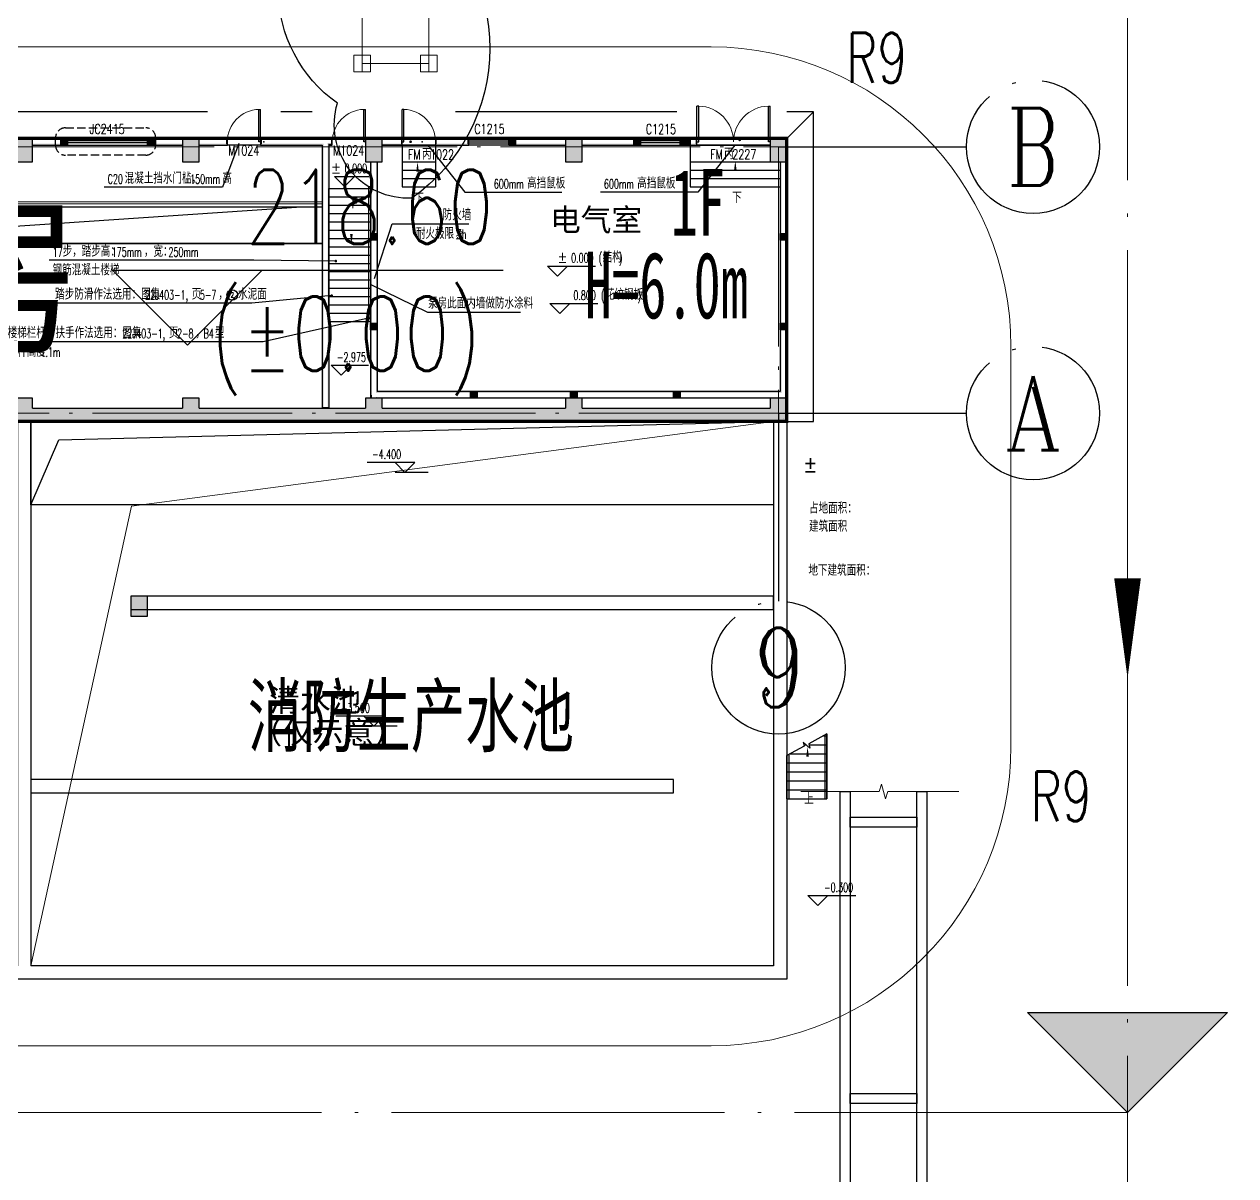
# Model space of a CAD drawing. Header units: metres. Extents: x 497148 to 498044, y 2998751 to 2999627.
# Drawn here: x 497658.78 to 497695.16, y 2999026.43 to 2999061.01 of the extents above; entities that cross this region are included whole.
import ezdxf
from ezdxf.enums import TextEntityAlignment as Align

# ---------------------------------------------------------------- set-up
doc = ezdxf.new("R2010")
doc.units = ezdxf.units.M
for name, pattern in [('CONTINOUS', [0]), ('DASH', [0.35, 0.25, -0.1]), ('DASHED', [19.05, 12.7, -6.35]), ('DOTE', [2.42, 2, -0.2, 0.02, -0.2])]:
    doc.linetypes.add(name, pattern=pattern)
for name, color, linetype in [('AXIS', 253, 'DOTE'), ('AXIS_TEXT', 7, 'Continuous'), ('BEAM', 4, 'DASHED'), ('COLU', 2, 'Continuous'), ('COLUMN', 9, 'Continuous'), ('DIM', 3, 'Continuous'), ('DIM_ELEV', 3, 'Continuous'), ('DIM_LEAD', 3, 'Continuous'), ('DIM_SYMB', 3, 'Continuous'), ('GROUND', 2, 'Continuous'), ('HATCH', 254, 'Continuous'), ('PUB_HATCH', 8, 'Continuous'), ('PUB_TEXT', 7, 'Continuous'), ('PUB_WALL', 9, 'Continuous'), ('STAIR', 2, 'Continuous'), ('WALL', 9, 'Continuous'), ('WINDOW', 4, 'Continuous'), ('WINDOW_TEXT', 7, 'Continuous'), ('挡墙护坡', 5, 'Continuous'), ('文字', 255, 'Continuous'), ('新建建筑', 2, 'Continuous'), ('构造柱', 7, 'Continuous')]:
    doc.layers.add(name, color=color, linetype=linetype)
for name, color, linetype, lineweight in [('L栏杆', 153, 'Continuous', 13), ('THIN', 3, 'Continuous', 20), ('桁架-管廊', 6, 'Continuous', 0), ('细线', 7, 'Continuous', 18), ('道路', 4, 'Continuous', 15), ('道路中线', 1, 'DOTE', 13)]:
    doc.layers.add(name, color=color, linetype=linetype, lineweight=lineweight)
doc.layers.add('建筑轴线', color=1, linetype='DOTE', lineweight=15, plot=False)
doc.styles.add('_HZTXT', font='txt.shx', dxfattribs={"width": 0.8, "bigfont": 'HZTXT.shx'})
doc.styles.add('_SIMPLEX', font='SimSun.ttf', dxfattribs={"width": 0.6})
doc.styles.add('_TCH_AXIS', font='COMPLEX', dxfattribs={"bigfont": 'GBCBIG'})
doc.styles.add('_TCH_DIM', font='SIMPLEX', dxfattribs={"bigfont": 'GBCBIG'})
doc.styles.add('_TCH_WINDOW', font='SIMPLEX', dxfattribs={"height": 3.5, "bigfont": 'GBCBIG'})
doc.styles.add('COMPLEX', font='COMPLEX')
doc.styles.get("Standard").update_dxf_attribs({"font": 'arial.ttf'})
doc.styles.add('亨利项目总图布置_2022_8_8_t3--03$0$亨利项目总图布置_2022_8_8_t3--02$0$CEC', font='ARIALN.TTF')

# ---------------------------------------------------------------- blocks, each defined once
blk = doc.blocks.new('格栅池')
at = {"layer": 'COLU'}
for p, q in [((5090028, -371838), (5090328, -371538)), ((5103228, -371838), (5102928, -371538)), ((5090328, -381738), (5090028, -381438)), ((5102928, -381738), (5103228, -381438))]:
    blk.add_line(p, q, dxfattribs=at)
for points in [[(5075231, -365438), (5075231, -365138), (5092228, -365138), (5092228, -365438)], [(5076310, -367438), (5076010, -367438), (5076010, -365438), (5076310, -365438)], [(5084610, -367438), (5084310, -367438), (5084310, -365438), (5084610, -365438)], [(5092228, -367438), (5091928, -367438), (5091928, -365438), (5092228, -365438)], [(5075231, -367738), (5075231, -367438), (5089728, -367438), (5089728, -367738)], [(5089728, -367438), (5090028, -367438), (5090028, -381738), (5089728, -381738)], [(5103528, -367438), (5103528, -367738), (5091228, -367738), (5091228, -367438)], [(5091928, -367738), (5092228, -367738), (5092228, -368088), (5091928, -368088)], [(5101228, -367738), (5101528, -367738), (5101528, -368088), (5101228, -368088)], [(5103228, -367738), (5103528, -367738), (5103528, -381738), (5103228, -381738)], [(5091928, -369088), (5092228, -369088), (5092228, -369988), (5091928, -369988)], [(5101228, -369088), (5101528, -369088), (5101528, -369988), (5101228, -369988)], [(5101228, -369388), (5101228, -369688), (5092228, -369688), (5092228, -369388)], [(5091928, -370988), (5092228, -370988), (5092228, -371238), (5091928, -371238)], [(5101228, -370988), (5101528, -370988), (5101528, -371238), (5101228, -371238)], [(5101928, -371238), (5101928, -371538), (5090028, -371538), (5090028, -371238)], [(5102928, -371538), (5102928, -371238), (5103228, -371238), (5103228, -371538)], [(5103228, -378338), (5103228, -378638), (5090028, -378638), (5090028, -378338)], [(5103528, -381738), (5103528, -382038), (5089728, -382038), (5089728, -381738)]]:
    blk.add_lwpolyline(points, close=True, dxfattribs=at)
at = {"layer": 'DIM'}
for p, q in [((5090028, -367738), (5091228, -367438)), ((5091228, -367738), (5090028, -367438)), ((5091928, -369088), (5092228, -368088)), ((5091928, -368088), (5092228, -369088)), ((5101228, -369088), (5101528, -368088)), ((5101228, -368088), (5101528, -369088)), ((5091928, -370988), (5092228, -369988)), ((5091928, -369988), (5092228, -370988)), ((5101228, -370988), (5101528, -369988)), ((5101228, -369988), (5101528, -370988)), ((5101928, -371538), (5102928, -371238)), ((5102928, -371538), (5101928, -371238))]:
    blk.add_line(p, q, dxfattribs=at)
for points in [[(5090028, -367438), (5091228, -367438), (5091228, -367738), (5090028, -367738)], [(5091928, -369088), (5092228, -369088), (5092228, -368088), (5091928, -368088)], [(5101228, -369088), (5101528, -369088), (5101528, -368088), (5101228, -368088)], [(5091928, -369988), (5092228, -369988), (5092228, -370988), (5091928, -370988)], [(5101228, -369988), (5101528, -369988), (5101528, -370988), (5101228, -370988)], [(5101928, -371238), (5102928, -371238), (5102928, -371538), (5101928, -371538)]]:
    blk.add_lwpolyline(points, close=True, dxfattribs=at)
at = {"layer": 'THIN'}
blk.add_lwpolyline([(5075231, -368916), (5075231, -366568), (5075011, -366498), (5075451, -366378), (5075231, -366308), (5075231, -364174)], dxfattribs=at)
blk = doc.blocks.new('污水池顶梁')
at = {"layer": 'AXIS'}
for p, q in [((1166287, -14396), (1166287, -12496)), ((1166287, -13696), (1165087, -13696)), ((1164787, -15971), (1157987, -15971)), ((1163487, -15971), (1163487, -17271)), ((1165087, -16196), (1168587, -16196)), ((1164787, -17271), (1154587, -17271)), ((1165087, -18121), (1168587, -18121)), ((1165087, -19371), (1168587, -19371)), ((1164787, -20246), (1157987, -20246)), ((1165087, -21121), (1168587, -21121)), ((1165087, -22371), (1168587, -22371)), ((1157687, -22746), (1154587, -22746)), ((1164787, -23046), (1157987, -23046)), ((1159287, -24346), (1159287, -23046)), ((1167287, -25696), (1167287, -23996)), ((1164787, -24346), (1157987, -24346)), ((1162087, -24346), (1162087, -25696)), ((1163487, -24346), (1163487, -25696)), ((1167287, -24496), (1168587, -24496))]:
    blk.add_line(p, q, dxfattribs=at)
at = {"layer": 'BEAM', "linetype": 'CONTINOUS'}
for p, q in [((1166187, -13596), (1166187, -12496)), ((1166187, -13596), (1165087, -13596)), ((1164787, -16121), (1163587, -16121)), ((1163587, -16121), (1163587, -17121)), ((1157687, -17121), (1154587, -17121)), ((1157687, -17421), (1154587, -17421)), ((1164787, -17121), (1163587, -17121)), ((1165087, -17996), (1166637, -17996)), ((1166937, -17996), (1168587, -17996)), ((1165087, -19496), (1166637, -19496)), ((1166937, -19496), (1168587, -19496)), ((1165087, -20996), (1166637, -20996)), ((1166937, -20996), (1168587, -20996)), ((1165087, -22496), (1166637, -22496)), ((1166937, -22496), (1168587, -22496)), ((1157687, -22596), (1154587, -22596)), ((1157987, -23196), (1159187, -23196)), ((1159187, -23196), (1159187, -24196)), ((1157987, -24196), (1159187, -24196)), ((1162187, -24496), (1162187, -25696)), ((1162187, -24496), (1163387, -24496)), ((1163387, -24496), (1163387, -25696)), ((1167387, -25696), (1167387, -24596)), ((1167387, -24596), (1168587, -24596))]:
    blk.add_line(p, q, dxfattribs=at)
at = {"layer": 'BEAM'}
for p, q in [((1166387, -14396), (1166387, -12496)), ((1166187, -13796), (1165087, -13796)), ((1166187, -14396), (1166187, -13796)), ((1164787, -15821), (1157987, -15821)), ((1163387, -16121), (1157987, -16121)), ((1163387, -16121), (1163387, -17121)), ((1165087, -16071), (1166637, -16071)), ((1165087, -16321), (1166637, -16321)), ((1166937, -16071), (1168587, -16071)), ((1166937, -16321), (1168587, -16321)), ((1163387, -17121), (1157987, -17121)), ((1164787, -17421), (1157987, -17421)), ((1165087, -18246), (1166637, -18246)), ((1166937, -18246), (1168587, -18246)), ((1165087, -19246), (1166637, -19246)), ((1166937, -19246), (1168587, -19246)), ((1157987, -20096), (1164787, -20096)), ((1157987, -20396), (1164787, -20396)), ((1165087, -21246), (1166637, -21246)), ((1166937, -21246), (1168587, -21246)), ((1165087, -22246), (1166637, -22246)), ((1166937, -22246), (1168587, -22246)), ((1157687, -22896), (1154587, -22896)), ((1157987, -22896), (1164787, -22896)), ((1159387, -23196), (1159387, -24196)), ((1159387, -23196), (1164787, -23196)), ((1167187, -25696), (1167187, -23996)), ((1167387, -24396), (1167387, -23996)), ((1159387, -24196), (1164787, -24196)), ((1157987, -24496), (1161987, -24496)), ((1161987, -24496), (1161987, -25696)), ((1163587, -24496), (1163587, -25696)), ((1163587, -24496), (1164787, -24496)), ((1167387, -24396), (1168587, -24396))]:
    blk.add_line(p, q, dxfattribs=at)
at = {"layer": 'DIM', "color": 0}
for p, q in [((1162187, -25696), (1162331, -24658)), ((1162331, -24658), (1163387, -24496))]:
    blk.add_line(p, q, dxfattribs=at)
for points in [[(1163587, -16121), (1164787, -16121), (1164787, -17121), (1163587, -17121)], [(1162187, -24496), (1163387, -24496), (1163387, -25696), (1162187, -25696)], [(1161387, -25496), (1161587, -25496), (1161587, -25696), (1161387, -25696)]]:
    blk.add_lwpolyline(points, close=True, dxfattribs=at)
for points in [[(1163587, -17121), (1163748, -16256), (1164787, -16121)], [(1161387, -25496), (1161547, -25525), (1161587, -25696)]]:
    blk.add_lwpolyline(points, dxfattribs=at)
blk.add_circle((1160087, -25596), 100, dxfattribs=at)
at = {"layer": 'HATCH'}
blk.add_lwpolyline([(1157987, -23196), (1159187, -23196), (1159187, -24196), (1157987, -24196)], close=True, dxfattribs=at)
blk.add_lwpolyline([(1157987, -24196), (1158146, -23362), (1159187, -23196)], dxfattribs=at)
at = {"layer": 'HATCH', "const_width": 20}
blk.add_lwpolyline([(1162465, -25696), (1162465, -25396), (1163065, -25396), (1163065, -25696)], dxfattribs=at)
at = {"layer": 'THIN', "color": 0}
for p, q in [((1165087, -12596), (1165932, -12786)), ((1165932, -12786), (1166187, -13596)), ((1165687, -13996), (1165918, -14057)), ((1165918, -14057), (1165987, -14296)), ((1167587, -13996), (1167818, -14057)), ((1167818, -14057), (1167887, -14296)), ((1165087, -14696), (1166411, -14849)), ((1166411, -14849), (1166587, -15896)), ((1166587, -23696), (1166587, -14696)), ((1166987, -23696), (1166987, -14696)), ((1166587, -15896), (1165087, -15896)), ((1168587, -15896), (1166987, -15896)), ((1165087, -16496), (1166292, -16741)), ((1166587, -16496), (1165087, -16496)), ((1166987, -16496), (1168263, -16733)), ((1168587, -16496), (1166987, -16496)), ((1168263, -16733), (1168487, -17996)), ((1166292, -16741), (1166587, -17996)), ((1155009, -18324), (1157687, -17421)), ((1154587, -22546), (1155009, -18324)), ((1165087, -19496), (1166392, -19691)), ((1166987, -19496), (1168292, -19691)), ((1166392, -19691), (1166587, -20996)), ((1168292, -19691), (1168487, -20996)), ((1165087, -22496), (1166360, -22745)), ((1166987, -22496), (1168313, -22712)), ((1166360, -22745), (1166587, -23696)), ((1168313, -22712), (1168487, -23696)), ((1165687, -23996), (1165918, -24057)), ((1167587, -23996), (1167815, -24041)), ((1165918, -24057), (1165987, -24296)), ((1167815, -24041), (1167887, -24296)), ((1167563, -24834), (1168587, -24596)), ((1167387, -25696), (1167563, -24834))]:
    blk.add_line(p, q, dxfattribs=at)
for points in [[(1165987, -13996), (1165987, -14296), (1165687, -14296), (1165687, -13996)], [(1167887, -13996), (1167887, -14296), (1167587, -14296), (1167587, -13996)], [(1165987, -23996), (1165987, -24296), (1165687, -24296), (1165687, -23996)], [(1167887, -23996), (1167887, -24296), (1167587, -24296), (1167587, -23996)]]:
    blk.add_lwpolyline(points, close=True, dxfattribs=at)
blk = doc.blocks.new('567FGHNVB423')
at = {"layer": 'BEAM'}
for p, q in [((851369, -164141), (851369, -164691)), ((851569, -164141), (851569, -164941)), ((850719, -164741), (851319, -164741)), ((850719, -164941), (851519, -164941))]:
    blk.add_line(p, q, dxfattribs=at)
at = {"layer": 'DIM'}
for p, q in [((851819, -164141), (851819, -164941)), ((853819, -164141), (852069, -164141)), ((852069, -164141), (852069, -164941)), ((852319, -164141), (852319, -164941)), ((852569, -164141), (852569, -164941)), ((852819, -164141), (852819, -164941)), ((853069, -164141), (853069, -164941)), ((853319, -164141), (853319, -164941)), ((853569, -164141), (853569, -164941)), ((853819, -164941), (853819, -164141)), ((853819, -164141), (853819, -164941)), ((850719, -167941), (850719, -164941)), ((851519, -164941), (851519, -167941)), ((851519, -164941), (853819, -164941)), ((851519, -165191), (850719, -165191)), ((851519, -165441), (850719, -165441)), ((851519, -165691), (850719, -165691)), ((851519, -165941), (850719, -165941)), ((851519, -166191), (850719, -166191)), ((851519, -166441), (850719, -166441)), ((851519, -166691), (850719, -166691)), ((851519, -166941), (850719, -166941)), ((851519, -167191), (850719, -167191)), ((851519, -167441), (850719, -167441)), ((851519, -167691), (850719, -167691)), ((851519, -167941), (850719, -167941))]:
    blk.add_line(p, q, dxfattribs=at)
for points in [[(859719, -167766), (860919, -167766), (860919, -168766), (859719, -168766)], [(854119, -174841), (855319, -174841), (855319, -175841), (854119, -175841)], [(858319, -176141), (859519, -176141), (859519, -177341), (858319, -177341)]]:
    blk.add_lwpolyline(points, close=True, dxfattribs=at)
at = {"layer": 'HATCH', "color": 5, "rotation": 270}
blk.add_blockref('格栅池', (1232457, 4925887), dxfattribs=at)
at = {"layer": 'THIN', "linetype": 'CONTINOUS'}
blk.add_blockref('污水池顶梁', (-303868, -151645), dxfattribs=at)
blk = doc.blocks.new('清水池zzzz')
at = {"linetype": 'Continuous'}
for p, q in [((128773, 39274), (128773, 22524)), ((129173, 39274), (129173, 22924)), ((151473, 39274), (129173, 39274)), ((151473, 39274), (151473, 22924)), ((151873, 39274), (151873, 22924)), ((174173, 39274), (151873, 39274)), ((174173, 39274), (174173, 22924)), ((174573, 39274), (174573, 22524)), ((123273, 22524), (123273, 37124)), ((123273, 37124), (128573, 37124)), ((128573, 37124), (128573, 22524)), ((123573, 36824), (128273, 36824)), ((123573, 29774), (123573, 36824)), ((128273, 36824), (128273, 29774)), ((128273, 29774), (123573, 29774)), ((123573, 29474), (128273, 29474)), ((123573, 22824), (123573, 29474)), ((128273, 29474), (128273, 22824)), ((151473, 22924), (129173, 22924)), ((174173, 22924), (151873, 22924)), ((128273, 22824), (123573, 22824)), ((128573, 22524), (123273, 22524)), ((174573, 22524), (128773, 22524))]:
    blk.add_line(p, q, dxfattribs=at)
for points in [[(129173, 34024), (148473, 34024), (148473, 33624), (129173, 33624)], [(174173, 34024), (154873, 34024), (154873, 33624), (174173, 33624)], [(132173, 28524), (151473, 28524), (151473, 28124), (132173, 28124)], [(171173, 28524), (151873, 28524), (151873, 28124), (171173, 28124)]]:
    blk.add_lwpolyline(points, close=True, dxfattribs=at)
blk = doc.blocks.new('_AXISO')
blk.add_circle((0, 0), 0.5)
at = {"layer": 'AXIS_TEXT', "style": 'COMPLEX', "width": 1.041667}
blk.add_attdef('A', text='', height=0.56, dxfattribs=at).set_placement((-0.25, -0.28), (0.25, -0.28), align=Align.FIT)
blk = doc.blocks.new('新块')
at = {"layer": 'DIM_ELEV'}
blk.add_hatch(color=0, dxfattribs=at).paths.add_polyline_path([(497691.915, 2999028.333), (497688.915, 2999031.333), (497694.915, 2999031.333)])
at = {"layer": '挡墙护坡', "linetype": 'Continuous'}
h = blk.add_hatch(dxfattribs=at)
h.set_pattern_fill('ANSI33', color=256, style=0)
h.set_pattern_definition([(45, (-861.717, 0), (-2.2450640303, 2.2450640303), []), (45, (-859.472, 0), (-2.2450640303, 2.2450640303), [1.5875, -0.79375])])
edge = h.paths.add_edge_path()
edge.add_line((497928.516, 2998901.333), (497928.516, 2998904.333))
edge.add_line((497928.516, 2998904.333), (497677.906, 2998904.333))
edge.add_line((497677.906, 2998904.333), (497652.906, 2998907.833))
edge.add_line((497652.906, 2998907.833), (497585.758, 2998907.833))
edge.add_line((497585.758, 2998907.833), (497584.114, 2998907.908))
edge.add_line((497584.114, 2998907.908), (497583.086, 2998908.033))
edge.add_arc((497585.689, 2998924.833), 17, 179.9914, 261.1919, ccw=False)
edge.add_line((497568.689, 2998924.835), (497568.608, 2998970.517))
edge.add_line((497568.608, 2998970.517), (497565.063, 2998995.51))
edge.add_line((497565.063, 2998995.51), (497564.955, 2999056.413))
edge.add_line((497564.955, 2999056.413), (497561.955, 2999056.408))
edge.add_line((497561.955, 2999056.408), (497562.064, 2998995.296))
edge.add_line((497562.064, 2998995.296), (497565.608, 2998970.302))
edge.add_line((497565.608, 2998970.302), (497565.689, 2998924.833))
edge.add_arc((497585.689, 2998924.833), 20, 180.0001, 261.3369)
edge.add_line((497582.677, 2998905.061), (497583.864, 2998904.916))
edge.add_line((497583.864, 2998904.916), (497585.689, 2998904.833))
edge.add_line((497585.689, 2998904.833), (497652.697, 2998904.833))
edge.add_line((497652.697, 2998904.833), (497677.697, 2998901.333))
edge.add_line((497677.697, 2998901.333), (497928.516, 2998901.333))
at = {"layer": 'AXIS', "color": 3, "linetype": 'Continuous'}
for p, q in [((497681.434, 2999057.333), (497687.077, 2999057.333)), ((497681.434, 2999049.333), (497681.434, 2999043.69)), ((497681.434, 2999049.333), (497687.077, 2999049.333))]:
    blk.add_line(p, q, dxfattribs=at)
at = {"layer": 'DIM_ELEV', "color": 0}
for p, q in [((497663.684, 2999051.378), (497661.434, 2999053.628)), ((497661.434, 2999053.628), (497673.17, 2999053.628)), ((497663.684, 2999051.378), (497665.934, 2999053.628)), ((497691.915, 2999028.333), (497688.915, 2999031.333)), ((497688.915, 2999031.333), (497694.915, 2999031.333)), ((497691.915, 2999028.333), (497694.915, 2999031.333))]:
    blk.add_line(p, q, dxfattribs=at)
at = {"layer": 'DIM_SYMB', "linetype": 'Continuous'}
blk.add_lwpolyline([(497691.915, 2999056.387, 0, 0, 0), (497691.915, 2999041.37, 0, 0.8, 0), (497691.915, 2999044.37, 0, 0, 0)], format="xyseb", dxfattribs=at)
at = {"layer": '建筑轴线', "ltscale": 3}
blk.add_lwpolyline([(497629.284, 2999057.333), (497681.434, 2999057.333), (497681.434, 2999049.333), (497629.284, 2999049.333)], close=True, dxfattribs=at)
at = {"layer": '新建建筑', "linetype": 'Continuous', "const_width": 0.1}
blk.add_lwpolyline([(497629.034, 2999057.583), (497681.684, 2999057.583), (497681.684, 2999049.083), (497629.034, 2999049.083)], close=True, dxfattribs=at)
at = {"layer": '桁架-管廊', "linetype": 'ByBlock', "ltscale": 0.2}
for p, q in [((497668.934, 2999059.583), (497668.934, 2999077.563)), ((497670.934, 2999059.583), (497670.934, 2999077.563)), ((497668.934, 2999059.833), (497670.934, 2999059.833))]:
    blk.add_line(p, q, dxfattribs=at)
for points in [[(497668.684, 2999060.083), (497669.184, 2999060.083), (497669.184, 2999059.583), (497668.684, 2999059.583)], [(497670.684, 2999060.083), (497671.184, 2999060.083), (497671.184, 2999059.583), (497670.684, 2999059.583)]]:
    blk.add_lwpolyline(points, close=True, dxfattribs=at)
at = {"layer": '细线', "color": 253}
for p, q in [((497662.009, 2999046.539), (497681.284, 2999049.083)), ((497658.984, 2999032.733), (497662.009, 2999046.539))]:
    blk.add_line(p, q, dxfattribs=at)
at = {"layer": '道路', "linetype": 'ByBlock', "lineweight": 0, "ltscale": 0.2}
for p, q in [((497679.415, 2999060.333), (497567.91, 2999060.333)), ((497679.415, 2999030.333), (497623.415, 2999030.333))]:
    blk.add_line(p, q, dxfattribs=at)
at = {"layer": '道路', "linetype": 'ByBlock', "ltscale": 0.2}
blk.add_line((497688.415, 2999051.333), (497688.415, 2999039.333), dxfattribs=at)
at = {"layer": '道路', "linetype": 'ByBlock', "lineweight": 0, "ltscale": 0.2}
blk.add_arc((497679.415, 2999051.333, 0), 9, 0, 90, dxfattribs=at)
at = {"layer": '道路', "linetype": 'ByBlock', "ltscale": 0.2}
blk.add_arc((497679.415, 2999039.333, 0), 9, 270, 0, dxfattribs=at)
at = {"layer": '道路中线', "ltscale": 5}
for p, q in [((497691.915, 2999066.333), (497691.915, 2998908.333)), ((497691.915, 2999028.333), (497625.415, 2999028.333))]:
    blk.add_line(p, q, dxfattribs=at)
at = {"xscale": 0.001, "yscale": 0.001, "zscale": 0.001}
blk.add_blockref('清水池zzzz', (497507.112, 2999009.809), dxfattribs=at)
at = {"layer": 'AXIS', "color": 3, "linetype": 'Continuous'}
ref = blk.add_blockref('_AXISO', (497689.077, 2999057.333), dxfattribs=dict(at, xscale=4, yscale=4, zscale=4))
ref.add_attrib('A', 'B', dxfattribs={"layer": 'AXIS_TEXT', "color": 3, "linetype": 'Continuous', "height": 2.33, "style": '_TCH_AXIS', "width": 0.823529}).set_placement((497688.3, 2999056.168), (497689.854, 2999056.168), align=Align.FIT)
ref = blk.add_blockref('_AXISO', (497689.077, 2999049.333), dxfattribs=dict(at, xscale=4, yscale=4, zscale=4))
ref.add_attrib('A', 'A', dxfattribs={"layer": 'AXIS_TEXT', "color": 3, "linetype": 'Continuous', "height": 2.227, "style": '_TCH_AXIS', "width": 0.888889}).set_placement((497688.229, 2999048.219), (497689.926, 2999048.219), align=Align.FIT)
ref = blk.add_blockref('_AXISO', (497681.434, 2999041.69), dxfattribs=dict(at, xscale=4, yscale=4, zscale=4))
ref.add_attrib('A', '9', dxfattribs={"layer": 'AXIS_TEXT', "color": 3, "linetype": 'Continuous', "height": 2.381, "style": '_TCH_AXIS', "width": 0.928571}).set_placement((497680.697, 2999040.5), (497682.171, 2999040.5), align=Align.FIT)
at = {"layer": 'Defpoints', "color": 6, "xscale": 0.001, "yscale": 0.001, "zscale": 0.001}
blk.add_blockref('567FGHNVB423', (496818.566, 2999187.318), dxfattribs=at)
at = {"layer": 'PUB_TEXT', "color": 0, "style": '_TCH_DIM', "width": 0.705882}
for s, p in [('218.60', (497665.445, 2999054.415)), ('(%%P0.00)', (497664.395, 2999050.609))]:
    blk.add_text(s, height=2.2313, dxfattribs=at).set_placement(p)
at = {"layer": '文字'}
for s, height, style, width, p in [('1F', 2, '_SIMPLEX', 0.6, (497678.2, 2999054.664, 0)), ('H=6.0m', 2, '_SIMPLEX', 0.6, (497675.618, 2999052.179, 0)), ('消防生产水池', 2.04, '_HZTXT', 0.8, (497665.499, 2999039.152, 0))]:
    blk.add_text(s, height=height, rotation=360, dxfattribs=dict(at, style=style, width=width)).set_placement(p)
at = {"layer": '文字', "color": 7, "style": '亨利项目总图布置_2022_8_8_t3--03$0$亨利项目总图布置_2022_8_8_t3--02$0$CEC', "width": 0.85}
blk.add_text('送水泵房', height=4, dxfattribs=at).set_placement((497641.912, 2999051.536, 5.898))
at = {"layer": '道路', "style": '_TCH_DIM', "width": 0.7}
for p in [(497683.461, 2999059.258, 0), (497688.997, 2999037.074, 0)]:
    blk.add_text('R9', height=1.5, dxfattribs=at).set_placement(p)
blk = doc.blocks.new('$DorLib2D$00000002')
for p, q in [((-0.5, 0), (-0.5, 0.4875)), ((-0.475, 0.4875), (-0.5, 0.4875)), ((-0.475, 0), (-0.475, 0.4875)), ((0.475, 0), (0.475, 0.4875)), ((0.475, 0.4875), (0.5, 0.4875)), ((0.5, 0), (0.5, 0.4875)), ((-0.5, 0), (-0.475, 0)), ((0.5, 0), (0.475, 0))]:
    blk.add_line(p, q)
at = {"lineweight": 13}
for centre, start, end in [((-0.4875, 0), 0, 88.53072), ((0.4875, 0), 91.46928, 180)]:
    blk.add_arc(centre, 0.4875, start, end, dxfattribs=at)
blk = doc.blocks.new('$TCHSYS$WIN2D')
for p, q in [((-0.5, 0.5), (0.5, 0.5)), ((-0.5, 0.5), (-0.5, -0.5)), ((0.5, 0.5), (0.5, -0.5)), ((0.5, 0.167), (-0.5, 0.167)), ((0.5, -0.167), (-0.5, -0.167)), ((-0.5, -0.5), (0.5, -0.5))]:
    blk.add_line(p, q)
blk = doc.blocks.new('$DorLib2D$00000001')
at = {"color": 0}
for p, q in [((0.45, 0.975), (0.5, 0.975)), ((0.45, 0), (0.45, 0.975)), ((0.5, 0), (0.5, 0.975)), ((0.5, 0), (0.45, 0))]:
    blk.add_line(p, q, dxfattribs=at)
at = {"color": 0, "lineweight": 13}
blk.add_arc((0.475, 0), 0.975, 91.4693, 180, dxfattribs=at)
blk = doc.blocks.new('A$Cc6b90acd')
at = {"layer": 'COLUMN'}
for points in [[(30.977, 25.25), (30.477, 25.25), (30.517, 25.21), (30.937, 25.21)], [(30.977, 24.55), (30.977, 25.25), (30.937, 25.21), (30.937, 24.59)], [(35.477, 25.25), (35.477, 24.55), (35.517, 24.59), (35.517, 25.21)], [(35.977, 25.25), (35.477, 25.25), (35.517, 25.21), (35.937, 25.21)], [(35.977, 24.55), (35.977, 25.25), (35.937, 25.21), (35.937, 24.59)], [(40.977, 25.25), (40.977, 24.55), (41.017, 24.59), (41.017, 25.21)], [(41.477, 25.25), (40.977, 25.25), (41.017, 25.21), (41.437, 25.21)], [(41.477, 24.55), (41.477, 25.25), (41.437, 25.21), (41.437, 24.59)], [(46.977, 25.25), (46.977, 24.55), (47.017, 24.59), (47.017, 25.21)], [(47.477, 25.25), (46.977, 25.25), (47.017, 25.21), (47.437, 25.21)], [(47.477, 24.55), (47.477, 25.25), (47.437, 25.21), (47.437, 24.59)], [(53.127, 25.25), (53.127, 24.55), (53.167, 24.59), (53.167, 25.21)], [(53.627, 25.25), (53.127, 25.25), (53.167, 25.21), (53.587, 25.21)], [(53.627, 24.55), (53.627, 25.25), (53.587, 25.21), (53.587, 24.59)], [(30.477, 24.55), (30.977, 24.55), (30.937, 24.59), (30.517, 24.59)], [(35.477, 24.55), (35.977, 24.55), (35.937, 24.59), (35.517, 24.59)], [(40.977, 24.55), (41.477, 24.55), (41.437, 24.59), (41.017, 24.59)], [(46.977, 24.55), (47.477, 24.55), (47.437, 24.59), (47.017, 24.59)], [(53.127, 24.55), (53.627, 24.55), (53.587, 24.59), (53.167, 24.59)], [(30.477, 17.11), (30.517, 17.11), (30.517, 17.41), (30.937, 17.41), (30.937, 17.11), (30.977, 17.11), (30.977, 17.45), (30.477, 17.45)], [(35.477, 17.11), (35.517, 17.11), (35.517, 17.41), (35.937, 17.41), (35.937, 17.11), (35.977, 17.11), (35.977, 17.45), (35.477, 17.45)], [(40.977, 17.11), (41.017, 17.11), (41.017, 17.41), (41.437, 17.41), (41.437, 17.11), (41.477, 17.11), (41.477, 17.45), (40.977, 17.45)], [(46.977, 17.11), (47.017, 17.11), (47.017, 17.41), (47.437, 17.41), (47.437, 17.11), (47.477, 17.11), (47.477, 17.45), (46.977, 17.45)], [(53.127, 17.11), (53.167, 17.11), (53.167, 17.41), (53.587, 17.41), (53.587, 16.79), (53.127, 16.79), (53.127, 16.75), (53.627, 16.75), (53.627, 17.45), (53.127, 17.45)], [(30.977, 16.79), (30.477, 16.79), (30.477, 16.75), (30.977, 16.75)], [(35.977, 16.79), (35.477, 16.79), (35.477, 16.75), (35.977, 16.75)], [(41.477, 16.79), (40.977, 16.79), (40.977, 16.75), (41.477, 16.75)], [(47.477, 16.79), (46.977, 16.79), (46.977, 16.75), (47.477, 16.75)], [(33.927, 11.5), (33.927, 10.9), (33.967, 10.94), (33.967, 11.46)], [(34.427, 11.5), (33.927, 11.5), (33.967, 11.46), (34.387, 11.46)], [(34.427, 10.9), (34.427, 11.5), (34.387, 11.46), (34.387, 10.94)], [(33.927, 10.9), (34.427, 10.9), (34.387, 10.94), (33.967, 10.94)]]:
    blk.add_hatch(color=256, dxfattribs=at).paths.add_polyline_path(points)
at = {"layer": 'PUB_HATCH'}
for points in [[(30.477, 25.25), (30.477, 24.55), (30.977, 24.55), (30.977, 25.25)], [(35.477, 25.25), (35.477, 24.55), (35.977, 24.55), (35.977, 25.25)], [(40.977, 25.25), (40.977, 24.55), (41.477, 24.55), (41.477, 25.25)], [(46.977, 25.25), (46.977, 24.55), (47.477, 24.55), (47.477, 25.25)], [(53.127, 25.25), (53.127, 24.55), (53.627, 24.55), (53.627, 25.25)], [(30.477, 17.45), (30.477, 16.75), (30.977, 16.75), (30.977, 17.45)], [(35.477, 16.75), (35.477, 17.15), (30.977, 17.15), (30.977, 16.75)], [(35.477, 17.45), (35.477, 16.75), (35.977, 16.75), (35.977, 17.45)], [(40.977, 16.75), (40.977, 17.15), (35.977, 17.15), (35.977, 16.75)], [(40.977, 17.45), (40.977, 16.75), (41.477, 16.75), (41.477, 17.45)], [(46.977, 16.75), (46.977, 17.15), (41.477, 17.15), (41.477, 16.75)], [(46.977, 17.45), (46.977, 16.75), (47.477, 16.75), (47.477, 17.45)], [(53.127, 16.75), (53.127, 17.15), (47.477, 17.15), (47.477, 16.75)], [(53.127, 17.45), (53.127, 16.75), (53.627, 16.75), (53.627, 17.45)], [(33.927, 11.5), (33.927, 10.9), (34.427, 10.9), (34.427, 11.5)]]:
    blk.add_hatch(color=256, dxfattribs=at).paths.add_polyline_path(points)
at = {"layer": 'PUB_WALL'}
for points in [[(30.977, 25.25), (30.977, 25.21), (31.987, 25.21), (32.027, 25.25)], [(32.027, 25.05), (32.027, 25.25), (31.987, 25.21), (31.987, 25.09)], [(35.477, 25.21), (35.477, 25.25), (34.427, 25.25), (34.467, 25.21)], [(34.427, 25.25), (34.427, 25.05), (34.467, 25.09), (34.467, 25.21)], [(35.977, 25.25), (35.977, 25.21), (36.787, 25.21), (36.827, 25.25)], [(36.827, 25.05), (36.827, 25.25), (36.787, 25.21), (36.787, 25.09)], [(39.777, 25.25), (37.827, 25.25), (37.867, 25.21), (39.777, 25.21)], [(37.827, 25.25), (37.827, 25.05), (37.867, 25.09), (37.867, 25.21)], [(39.977, 25.25), (39.777, 25.25), (39.777, 25.21), (39.937, 25.21)], [(39.977, 25.05), (39.977, 25.25), (39.937, 25.21), (39.937, 25.09)], [(41.477, 25.25), (41.477, 25.21), (42.037, 25.21), (42.077, 25.25)], [(42.077, 25.05), (42.077, 25.25), (42.037, 25.21), (42.037, 25.09)], [(44.077, 25.25), (43.077, 25.25), (43.117, 25.21), (44.037, 25.21)], [(43.077, 25.25), (43.077, 25.05), (43.117, 25.09), (43.117, 25.21)], [(44.077, 25.05), (44.077, 25.25), (44.037, 25.21), (44.037, 25.09)], [(46.977, 25.21), (46.977, 25.25), (45.277, 25.25), (45.317, 25.21)], [(45.277, 25.25), (45.277, 25.05), (45.317, 25.09), (45.317, 25.21)], [(47.477, 25.25), (47.477, 25.21), (49.188, 25.21), (49.228, 25.25)], [(49.228, 25.05), (49.228, 25.25), (49.188, 25.21), (49.188, 25.09)], [(50.927, 25.25), (50.428, 25.25), (50.468, 25.21), (50.887, 25.21)], [(50.428, 25.25), (50.428, 25.05), (50.468, 25.09), (50.468, 25.21)], [(50.927, 25.05), (50.927, 25.25), (50.887, 25.21), (50.887, 25.09)], [(30.977, 25.09), (30.977, 25.05), (32.027, 25.05), (31.987, 25.09)], [(35.477, 25.05), (35.477, 25.09), (34.467, 25.09), (34.427, 25.05)], [(35.977, 25.09), (35.977, 25.05), (36.827, 25.05), (36.787, 25.09)], [(37.827, 25.05), (39.677, 25.05), (39.717, 25.09), (37.867, 25.09)], [(39.677, 25.05), (39.677, 17.15), (39.717, 17.15), (39.717, 25.09)], [(39.877, 25.05), (39.877, 17.15), (39.837, 17.15), (39.837, 25.09)], [(39.877, 25.05), (39.977, 25.05), (39.937, 25.09), (39.837, 25.09)], [(41.477, 25.09), (41.477, 25.05), (42.077, 25.05), (42.037, 25.09)], [(43.077, 25.05), (44.077, 25.05), (44.037, 25.09), (43.117, 25.09)], [(46.977, 25.05), (46.977, 25.09), (45.317, 25.09), (45.277, 25.05)], [(47.477, 25.09), (47.477, 25.05), (49.228, 25.05), (49.188, 25.09)], [(50.428, 25.05), (50.927, 25.05), (50.887, 25.09), (50.468, 25.09)], [(41.167, 24.55), (41.127, 24.55), (41.127, 17.55), (41.167, 17.55)], [(41.327, 24.55), (41.287, 24.55), (41.287, 17.61), (41.327, 17.65)], [(53.467, 24.55), (53.427, 24.55), (53.427, 17.65), (53.467, 17.61)], [(53.627, 24.55), (53.587, 24.55), (53.587, 17.49), (53.627, 17.45)], [(41.127, 17.45), (41.167, 17.45), (41.167, 17.55), (41.127, 17.55)], [(53.427, 17.65), (41.327, 17.65), (41.287, 17.61), (53.467, 17.61)], [(53.627, 17.45), (41.327, 17.45), (41.287, 17.49), (53.587, 17.49)], [(41.287, 17.45), (41.327, 17.45), (41.287, 17.49)], [(35.477, 17.11), (35.477, 17.15), (30.977, 17.15), (30.977, 17.11)], [(40.977, 17.11), (40.977, 17.15), (35.977, 17.15), (35.977, 17.11)], [(39.877, 17.15), (39.677, 17.15), (39.677, 17.19), (39.877, 17.19)], [(46.977, 17.11), (46.977, 17.15), (41.477, 17.15), (41.477, 17.11)], [(53.127, 17.11), (53.127, 17.15), (47.477, 17.15), (47.477, 17.11)], [(35.477, 16.75), (35.477, 16.79), (30.977, 16.79), (30.977, 16.75)], [(40.977, 16.75), (40.977, 16.79), (35.977, 16.79), (35.977, 16.75)], [(46.977, 16.75), (46.977, 16.79), (41.477, 16.79), (41.477, 16.75)], [(53.127, 16.75), (53.127, 16.79), (47.477, 16.79), (47.477, 16.75)]]:
    blk.add_hatch(color=256, dxfattribs=at).paths.add_polyline_path(points)
at = {"layer": '构造柱'}
for points in [[(31.827, 25.25), (32.027, 25.25), (32.027, 25.05), (31.827, 25.05)], [(34.427, 25.25), (34.627, 25.25), (34.627, 25.05), (34.427, 25.05)], [(45.277, 25.25), (45.477, 25.25), (45.477, 25.05), (45.277, 25.05)], [(49.028, 25.25), (49.228, 25.25), (49.228, 25.05), (49.028, 25.05)], [(50.428, 25.25), (50.728, 25.25), (50.728, 25.05), (50.428, 25.05)], [(41.127, 22.4), (41.327, 22.4), (41.327, 22.2), (41.127, 22.2)], [(53.427, 22.4), (53.627, 22.4), (53.627, 22.2), (53.427, 22.2)], [(41.127, 19.7), (41.327, 19.7), (41.327, 19.5), (41.127, 19.5)], [(53.427, 19.7), (53.627, 19.7), (53.627, 19.5), (53.427, 19.5)], [(44.127, 17.65), (44.327, 17.65), (44.327, 17.45), (44.127, 17.45)], [(47.127, 17.65), (47.327, 17.65), (47.327, 17.45), (47.127, 17.45)], [(50.227, 17.65), (50.427, 17.65), (50.427, 17.45), (50.227, 17.45)]]:
    blk.add_hatch(color=8, dxfattribs=at).paths.add_polyline_path(points)
for p, q in [((37.827, 25.25), (36.827, 25.25)), ((42.077, 25.25), (43.077, 25.25)), ((50.927, 25.25), (53.127, 25.25)), ((37.827, 25.05), (36.827, 25.05)), ((42.477, 25.05), (41.477, 25.05)), ((42.077, 25.05), (42.077, 23.8)), ((43.077, 25.05), (43.077, 23.8)), ((50.728, 25.05), (50.728, 23.8)), ((50.927, 25.05), (53.127, 25.05)), ((42.077, 24.55), (43.077, 24.55)), ((50.728, 24.55), (53.427, 24.55)), ((42.077, 24.3), (43.077, 24.3)), ((42.077, 24.05), (43.077, 24.05)), ((50.728, 24.3), (53.427, 24.3)), ((50.728, 24.05), (53.427, 24.05)), ((42.077, 23.8), (43.077, 23.8)), ((50.728, 23.8), (53.427, 23.8)), ((53.227, 16.75), (53.627, 16.75)), ((53.627, 7.866), (53.627, 6.57)), ((54.767, 7.332), (54.767, 5.42)), ((54.827, 7.364), (54.827, 5.42)), ((53.627, 6.716), (53.627, 5.42)), ((53.687, 6.748), (53.687, 5.42))]:
    blk.add_line(p, q)
at = {"color": 8, "linetype": 'DASH'}
blk.add_lwpolyline([(31.966, 25.57), (34.374, 25.57, -0.414214), (34.674, 25.27), (34.674, 25.049, -0.414214), (34.374, 24.749), (31.966, 24.749, -0.414214), (31.666, 25.049), (31.666, 25.27, -0.414214)], format="xyb", close=True, dxfattribs=at)
at = {"color": 155}
blk.add_lwpolyline([(40.977, 24.996), (40.978, 24.996)], dxfattribs=at)
at = {"color": 155, "linetype": 'DASH'}
blk.add_lwpolyline([(40.977, 24.946), (40.978, 24.946)], dxfattribs=at)
at = {"color": 5, "const_width": 0.05}
for points in [[(42.077, 25.05), (43.077, 25.05)], [(50.927, 25.05), (53.127, 25.05)]]:
    blk.add_lwpolyline(points, dxfattribs=at)
at = {"color": 8}
blk.add_lwpolyline([(11.977, 17.15), (13.236, 21.459), (39.053, 23.2)], dxfattribs=at)
for points in [[(11.977, 17.15), (11.977, 23.2), (39.677, 23.2)], [(30.927, 14.25), (31.766, 16.202), (53.227, 16.75)]]:
    blk.add_lwpolyline(points)
at = {"color": 252, "linetype": 'DOTE', "const_width": 0.05}
blk.add_lwpolyline([(9.777, 22.1), (39.677, 22.1)], dxfattribs=at)
blk.add_lwpolyline([(53.227, 14.25), (30.927, 14.25), (30.927, 16.75), (53.227, 16.75)], close=True)
at = {"layer": 'COLUMN'}
for p, q in [((30.977, 25.25), (30.477, 25.25)), ((30.977, 24.55), (30.977, 25.25)), ((35.477, 25.25), (35.477, 24.55)), ((35.977, 25.25), (35.477, 25.25)), ((35.977, 24.55), (35.977, 25.25)), ((40.977, 25.25), (40.977, 24.55)), ((41.477, 25.25), (40.977, 25.25)), ((41.477, 24.55), (41.477, 25.25)), ((46.977, 25.25), (46.977, 24.55)), ((47.477, 25.25), (46.977, 25.25)), ((47.477, 24.55), (47.477, 25.25)), ((53.127, 25.25), (53.127, 24.55)), ((53.627, 25.25), (53.127, 25.25)), ((53.627, 24.55), (53.627, 25.25)), ((30.477, 24.55), (30.977, 24.55)), ((35.477, 24.55), (35.977, 24.55)), ((40.977, 24.55), (41.477, 24.55)), ((46.977, 24.55), (47.477, 24.55)), ((53.127, 24.55), (53.627, 24.55)), ((30.977, 17.45), (30.477, 17.45)), ((30.977, 17.15), (30.977, 17.45)), ((35.477, 17.45), (35.477, 17.15)), ((35.977, 17.45), (35.477, 17.45)), ((35.977, 17.15), (35.977, 17.45)), ((40.977, 17.45), (40.977, 17.15)), ((41.477, 17.45), (40.977, 17.45)), ((41.477, 17.15), (41.477, 17.45)), ((46.977, 17.45), (46.977, 17.15)), ((47.477, 17.45), (46.977, 17.45)), ((47.477, 17.15), (47.477, 17.45)), ((53.127, 17.45), (53.127, 17.15)), ((53.627, 17.45), (53.127, 17.45)), ((53.627, 16.75), (53.627, 17.45)), ((30.477, 16.75), (30.977, 16.75)), ((35.477, 16.75), (35.977, 16.75)), ((40.977, 16.75), (41.477, 16.75)), ((46.977, 16.75), (47.477, 16.75)), ((53.127, 16.75), (53.627, 16.75)), ((33.927, 11.5), (33.927, 10.9)), ((34.427, 11.5), (33.927, 11.5)), ((34.427, 10.9), (34.427, 11.5)), ((33.927, 10.9), (34.427, 10.9))]:
    blk.add_line(p, q, dxfattribs=at)
at = {"layer": 'DIM_ELEV'}
for p, q in [((40.347, 23.804), (40.047, 24.104)), ((40.047, 24.104), (41.079, 24.104)), ((40.347, 23.804), (40.647, 24.104)), ((46.739, 21.117), (46.439, 21.417)), ((46.439, 21.417), (47.879, 21.417)), ((46.739, 21.117), (47.039, 21.417)), ((46.808, 19.996), (46.508, 20.296)), ((46.508, 20.296), (47.948, 20.296)), ((46.808, 19.996), (47.108, 20.296)), ((40.24, 18.137), (39.94, 18.437)), ((39.94, 18.437), (41.065, 18.437)), ((40.24, 18.137), (40.54, 18.437)), ((42.461, 15.52), (41.021, 15.52)), ((42.161, 15.22), (41.861, 15.52)), ((42.161, 15.22), (42.461, 15.52)), ((42.861, 15.22), (41.861, 15.22)), ((41.523, 7.897), (40.083, 7.897)), ((41.223, 7.597), (40.923, 7.897)), ((41.223, 7.597), (41.523, 7.897)), ((41.923, 7.597), (40.923, 7.597)), ((54.555, 2.21), (54.255, 2.51)), ((54.255, 2.51), (55.695, 2.51)), ((54.555, 2.21), (54.855, 2.51))]:
    blk.add_line(p, q, dxfattribs=at)
at = {"layer": 'DIM_LEAD'}
for p, q in [((37.168, 25.1), (36.683, 23.786)), ((42.842, 25.05), (43.953, 23.64)), ((52.063, 25.05), (50.952, 23.64)), ((36.683, 23.786), (33.13, 23.786)), ((43.953, 23.64), (46.875, 23.64)), ((50.952, 23.64), (48.03, 23.64)), ((41.243, 21.049), (41.774, 22.689)), ((41.774, 22.689), (44.081, 22.689)), ((37.623, 21.594), (31.475, 21.594)), ((40.084, 21.569), (37.623, 21.594)), ((41.137, 20.865), (42.839, 20.035)), ((39.96, 20.531), (37.558, 20.305)), ((37.558, 20.305), (31.549, 20.305)), ((42.839, 20.035), (45.63, 20.035)), ((41.067, 19.85), (37.905, 19.146)), ((37.905, 19.146), (30.126, 19.146))]:
    blk.add_line(p, q, dxfattribs=at)
at = {"layer": 'DIM_LEAD', "const_width": 0.04}
for points in [[(42.325, 25.13, 1), (42.333, 25.17, 1)], [(52.201, 25.192, 1), (52.226, 25.223, 1)], [(40.104, 21.568, 1), (40.064, 21.569, 1)], [(39.98, 20.533, 1), (39.94, 20.529, 1)], [(41.087, 19.854, 1), (41.048, 19.846, 1)]]:
    blk.add_lwpolyline(points, format="xyb", close=True, dxfattribs=at)
at = {"layer": 'DIM_SYMB'}
for points in [[(42.538, 23.732, 0, 0, 0), (42.538, 24.553, 0, 0.08, 0), (42.538, 24.253, 0, 0, 0)], [(52.08, 23.765, 0, 0, 0), (52.08, 24.586, 0, 0.08, 0), (52.08, 24.286, 0, 0, 0)], [(40.552, 23.042, 0, 0, 0), (40.552, 22.085, 0, 0.08, 0), (40.552, 22.385, 0, 0, 0)], [(54.25, 5.708, 0, 0, 0), (54.25, 6.979, 0, 0.08, 0), (54.25, 6.679, 0, 0, 0)]]:
    blk.add_lwpolyline(points, format="xyseb", dxfattribs=at)
at = {"layer": 'GROUND'}
for p, q in [((36.227, 26.05), (12.777, 26.05)), ((39.378, 26.05), (38.428, 26.05)), ((50.327, 26.05), (43.677, 26.05)), ((54.427, 26.05), (53.627, 26.05)), ((53.627, 25.25), (54.427, 26.05)), ((54.427, 16.75), (54.427, 26.05)), ((35.477, 25.25), (30.977, 25.25)), ((36.227, 25.25), (35.977, 25.25)), ((39.378, 25.25), (38.428, 25.25)), ((46.977, 25.25), (43.677, 25.25)), ((50.327, 25.25), (47.477, 25.25)), ((53.627, 17.45), (53.627, 24.55)), ((53.627, 16.75), (54.427, 16.75))]:
    blk.add_line(p, q, dxfattribs=at)
at = {"layer": 'L栏杆', "color": 4}
for p, q in [((41.067, 19.75), (41.067, 23.81)), ((41.127, 23.81), (41.067, 23.81)), ((41.127, 19.7), (41.127, 23.75))]:
    blk.add_line(p, q, dxfattribs=at)
for points in [[(12.177, 23.35), (39.677, 23.35)], [(14.177, 23.29), (39.677, 23.29)]]:
    blk.add_lwpolyline(points, dxfattribs=at)
at = {"layer": 'PUB_TEXT'}
blk.add_circle((36.974, 20.55), 0.158, dxfattribs=at)
at = {"layer": 'STAIR'}
for p, q in [((38.428, 25.25), (36.227, 25.25)), ((40.977, 25.25), (39.378, 25.25)), ((43.677, 25.25), (41.477, 25.25)), ((53.127, 25.25), (50.327, 25.25)), ((39.877, 19.75), (39.877, 23.75)), ((39.877, 23.75), (41.127, 23.75)), ((41.127, 19.75), (41.127, 23.75)), ((39.877, 23.5), (41.127, 23.5)), ((39.877, 23.25), (41.127, 23.25)), ((39.877, 23), (41.127, 23)), ((39.877, 22.75), (41.127, 22.75)), ((39.877, 22.5), (41.127, 22.5)), ((39.877, 22.25), (41.127, 22.25)), ((39.877, 22), (41.127, 22)), ((39.877, 21.75), (41.127, 21.75)), ((39.877, 21.5), (41.127, 21.5)), ((39.877, 21.25), (41.127, 21.25)), ((39.877, 21), (41.127, 21)), ((39.877, 20.75), (41.127, 20.75)), ((39.877, 20.5), (41.127, 20.5)), ((39.877, 20.25), (41.127, 20.25)), ((39.877, 20), (41.127, 20)), ((39.877, 19.75), (41.127, 19.75)), ((54.827, 7.364), (54.289, 7.073)), ((54.727, 7.31), (54.827, 7.31)), ((54.827, 5.42), (54.827, 7.364)), ((54.148, 6.997), (53.627, 6.716)), ((54.32, 6.942), (54.119, 7.121)), ((54.119, 7.121), (54.148, 6.997)), ((54.138, 7.04), (54.21, 7.04)), ((54.289, 7.073), (54.32, 6.942)), ((54.297, 7.04), (54.827, 7.04)), ((53.627, 5.42), (53.627, 6.716)), ((53.727, 6.77), (54.827, 6.77)), ((53.627, 6.5), (54.827, 6.5)), ((53.627, 6.23), (54.827, 6.23)), ((53.627, 5.96), (54.827, 5.96)), ((53.627, 5.69), (54.827, 5.69)), ((53.627, 5.42), (54.827, 5.42))]:
    blk.add_line(p, q, dxfattribs=at)
at = {"layer": 'WALL'}
for p, q in [((32.027, 25.25), (30.977, 25.25)), ((32.027, 25.05), (32.027, 25.25)), ((35.477, 25.25), (34.427, 25.25)), ((34.427, 25.25), (34.427, 25.05)), ((36.827, 25.25), (35.977, 25.25)), ((36.827, 25.05), (36.827, 25.25)), ((39.777, 25.25), (37.827, 25.25)), ((37.827, 25.25), (37.827, 25.05)), ((39.977, 25.25), (39.777, 25.25)), ((39.977, 25.05), (39.977, 25.25)), ((42.077, 25.25), (41.477, 25.25)), ((42.077, 25.05), (42.077, 25.25)), ((44.077, 25.25), (43.077, 25.25)), ((43.077, 25.25), (43.077, 25.05)), ((44.077, 25.05), (44.077, 25.25)), ((46.977, 25.25), (45.277, 25.25)), ((45.277, 25.25), (45.277, 25.05)), ((49.228, 25.25), (47.477, 25.25)), ((49.228, 25.05), (49.228, 25.25)), ((50.927, 25.25), (50.428, 25.25)), ((50.428, 25.25), (50.428, 25.05)), ((50.927, 25.05), (50.927, 25.25)), ((30.977, 25.05), (32.027, 25.05)), ((34.427, 25.05), (35.477, 25.05)), ((35.977, 25.05), (36.827, 25.05)), ((37.827, 25.05), (39.677, 25.05)), ((39.677, 25.05), (39.677, 17.15)), ((39.877, 25.05), (39.877, 17.15)), ((39.877, 25.05), (39.977, 25.05)), ((41.477, 25.05), (42.077, 25.05)), ((43.077, 25.05), (44.077, 25.05)), ((45.277, 25.05), (46.977, 25.05)), ((47.477, 25.05), (49.228, 25.05)), ((50.428, 25.05), (50.927, 25.05)), ((41.127, 24.55), (41.127, 17.55)), ((41.327, 24.55), (41.327, 17.65)), ((53.427, 24.55), (53.427, 17.65)), ((53.627, 24.55), (53.627, 17.45)), ((41.127, 17.55), (41.127, 17.45)), ((53.427, 17.65), (41.327, 17.65)), ((30.977, 17.15), (35.477, 17.15)), ((35.977, 17.15), (40.977, 17.15)), ((39.877, 17.15), (39.677, 17.15)), ((53.627, 17.45), (41.327, 17.45)), ((41.477, 17.15), (46.977, 17.15)), ((47.477, 17.15), (53.127, 17.15)), ((35.477, 16.75), (30.977, 16.75)), ((30.977, 16.75), (35.477, 16.75)), ((40.977, 16.75), (35.977, 16.75)), ((35.977, 16.75), (40.977, 16.75)), ((46.977, 16.75), (41.477, 16.75)), ((41.477, 16.75), (46.977, 16.75)), ((52.977, 16.75), (47.477, 16.75)), ((47.477, 16.75), (53.127, 16.75)), ((53.527, 16.85), (53.527, 16.85)), ((53.577, 16.85), (53.577, 16.85)), ((53.627, 16.85), (53.627, 16.85))]:
    blk.add_line(p, q, dxfattribs=at)
at = {"layer": '构造柱', "color": 8}
for points in [[(31.827, 25.25), (32.027, 25.25), (32.027, 25.05), (31.827, 25.05)], [(34.427, 25.25), (34.627, 25.25), (34.627, 25.05), (34.427, 25.05)], [(45.277, 25.25), (45.477, 25.25), (45.477, 25.05), (45.277, 25.05)], [(49.028, 25.25), (49.228, 25.25), (49.228, 25.05), (49.028, 25.05)], [(50.428, 25.25), (50.728, 25.25), (50.728, 25.05), (50.428, 25.05)], [(41.127, 22.4), (41.327, 22.4), (41.327, 22.2), (41.127, 22.2)], [(53.427, 22.4), (53.627, 22.4), (53.627, 22.2), (53.427, 22.2)], [(41.127, 19.7), (41.327, 19.7), (41.327, 19.5), (41.127, 19.5)], [(53.427, 19.7), (53.627, 19.7), (53.627, 19.5), (53.427, 19.5)], [(44.127, 17.65), (44.327, 17.65), (44.327, 17.45), (44.127, 17.45)], [(47.127, 17.65), (47.327, 17.65), (47.327, 17.45), (47.127, 17.45)], [(50.227, 17.65), (50.427, 17.65), (50.427, 17.45), (50.227, 17.45)]]:
    blk.add_lwpolyline(points, close=True, dxfattribs=at)
for p in [(31.927, 25.15), (34.527, 25.15), (37.927, 25.15), (42.677, 25.15), (45.377, 25.15), (49.128, 25.15), (50.578, 25.15), (41.227, 22.3), (53.527, 22.3), (41.227, 19.6), (53.527, 19.6), (44.227, 17.55), (47.227, 17.55), (50.327, 17.55)]:
    blk.add_point(p, dxfattribs=at)
at = {"xscale": 0.001, "yscale": 0.001, "zscale": 0.001}
blk.add_blockref('清水池zzzz', (-120.945, -22.524), dxfattribs=at)
at = {"layer": 'WINDOW', "xscale": 2.2, "yscale": 2.2, "zscale": 2.2}
blk.add_blockref('$DorLib2D$00000002', (52.027, 25.15), dxfattribs=at)
at = {"layer": 'WINDOW'}
ref = blk.add_blockref('$DorLib2D$00000001', (37.327, 25.15), dxfattribs=at)
ref.add_attrib('A', 'M1024', (36.852, 24.743), dxfattribs={"layer": 'WINDOW_TEXT', "height": 0.2975, "style": '_TCH_WINDOW', "width": 0.705882})
ref = blk.add_blockref('$DorLib2D$00000001', (40.477, 25.15), dxfattribs=at)
ref.add_attrib('A', 'M1024', (40.002, 24.743), dxfattribs={"layer": 'WINDOW_TEXT', "height": 0.2975, "style": '_TCH_WINDOW', "width": 0.705882})
at = {"layer": 'WINDOW', "xscale": -1, "zscale": -1}
blk.add_blockref('$DorLib2D$00000001', (42.577, 25.15), dxfattribs=at)
at = {"layer": 'WINDOW'}
ref = blk.add_blockref('$TCHSYS$WIN2D', (33.227, 25.15), dxfattribs=dict(at, xscale=2.4, yscale=-0.2, zscale=2.4))
ref.add_attrib('A', 'JC2415', (32.692, 25.386), dxfattribs={"layer": 'WINDOW_TEXT', "height": 0.2975, "style": '_TCH_WINDOW', "width": 0.705882})
ref = blk.add_blockref('$TCHSYS$WIN2D', (44.677, 25.15), dxfattribs=dict(at, xscale=-1.2, yscale=-0.2, zscale=-1.2))
ref.add_attrib('A', 'C1215', (44.242, 25.386), dxfattribs={"layer": 'WINDOW_TEXT', "height": 0.2975, "style": '_TCH_WINDOW', "width": 0.705882})
ref = blk.add_blockref('$TCHSYS$WIN2D', (49.828, 25.15), dxfattribs=dict(at, xscale=1.2, yscale=-0.2, zscale=1.2))
ref.add_attrib('A', 'C1215', (49.393, 25.382), dxfattribs={"layer": 'WINDOW_TEXT', "height": 0.2975, "style": '_TCH_WINDOW', "width": 0.705882})
at = {"layer": 'PUB_TEXT', "style": '_TCH_DIM'}
for s, height, p in [('±', 0.338, (39.931, 24.209)), ('混凝土挡水门槛，', 0.3376, (33.743, 23.891)), ('高', 0.338, (36.676, 23.891)), ('高挡鼠板', 0.3376, (45.828, 23.745)), ('高挡鼠板', 0.3376, (49.135, 23.745)), ('下', 0.338, (51.985, 23.31)), ('下', 0.338, (40.457, 23.147)), ('下', 0.338, (42.443, 23.277)), ('防火墙', 0.3376, (43.291, 22.794)), ('耐火极限≥', 0.3376, (42.489, 22.234)), ('步，踏步高：', 0.3376, (31.88, 21.699)), ('，宽：', 0.3376, (34.321, 21.699)), ('结构', 0.3376, (48.096, 21.522)), ('钢筋混凝土楼梯', 0.3376, (31.58, 21.139)), ('±', 0.338, (46.731, 21.522)), ('踏步防滑作法选用：图集', 0.33759, (31.654, 20.41)), ('页', 0.338, (35.757, 20.41)), ('水泥面', 0.3376, (37.149, 20.41)), ('花纹钢板', 0.3376, (48.165, 20.401)), ('，', 0.338, (36.553, 20.41)), ('泵房此面内墙做防水涂料', 0.33759, (42.852, 20.14)), ('楼梯栏杆、扶手作法选用：图集', 0.33759, (30.231, 19.251)), ('页', 0.338, (35.071, 19.251)), ('，', 0.338, (35.867, 19.251)), ('型', 0.338, (36.454, 19.251)), ('栏杆高度', 0.3376, (30.231, 18.691)), ('±', 0.482, (54.106, 15.238)), ('占地面积：', 0.3376, (54.294, 13.984)), ('建筑面积', 0.3376, (54.294, 13.437)), ('地下建筑面积：', 0.3376, (54.275, 12.116)), ('上', 0.338, (54.146, 5.253))]:
    blk.add_text(s, height=height, dxfattribs=at).set_placement(p)
at = {"layer": 'PUB_TEXT', "style": '_TCH_DIM', "width": 0.625}
for s, p in [('0.000', (40.349, 24.209)), ('C20', (33.235, 23.891)), ('150mm', (35.709, 23.891)), ('600mm', (44.828, 23.745)), ('600mm', (48.135, 23.745)), ('3h', (43.717, 22.234)), ('17', (31.58, 21.699)), ('175mm', (33.355, 21.699)), ('250mm', (35.059, 21.699)), ('(', (47.979, 21.522)), (')', (48.587, 21.522)), ('0.000', (47.149, 21.522)), ('22J403-1,', (34.357, 20.41)), ('5-7', (36.003, 20.41)), ('0.800', (47.218, 20.401)), ('(', (48.048, 20.401)), (')', (49.148, 20.401)), ('22J403-1,', (33.671, 19.251)), ('2-8', (35.317, 19.251)), ('B4', (36.113, 19.251)), ('1.1m', (31.214, 18.691)), ('-2.975', (40.118, 18.542)), ('-4.400', (41.174, 15.625)), ('-3.500', (40.236, 8.002)), ('-0.300', (54.748, 2.615))]:
    blk.add_text(s, height=0.28, dxfattribs=at).set_placement(p)
at = {"layer": 'PUB_TEXT'}
for s, p in [('电气室', (46.517, 22.468)), ('清水池', (38.086, 8.042)), ('（仅示意）', (37.552, 7.075))]:
    blk.add_text(s, height=0.6752, dxfattribs=at).set_placement(p)
at = {"layer": 'PUB_TEXT', "style": '_TCH_DIM'}
blk.add_text('2', height=0.157, dxfattribs=at).set_placement((36.921, 20.472), (37.026, 20.472), align=Align.FIT)
at = {"layer": 'WINDOW_TEXT', "style": '_TCH_WINDOW', "width": 0.705882}
for s, p in [('FM', (42.251, 24.617)), ('1022', (42.916, 24.617)), ('FM', (51.325, 24.625)), ('2227', (51.99, 24.625))]:
    blk.add_text(s, height=0.2975, dxfattribs=at).set_placement(p)
at = {"layer": 'WINDOW_TEXT', "style": '_TCH_WINDOW'}
for p in [(42.671, 24.617), (51.745, 24.625)]:
    blk.add_text('丙', height=0.338, dxfattribs=at).set_placement(p)

msp = doc.modelspace()

# ---------------------------------------------------------------- linework, layer by layer
at = {"color": 1}
msp.add_lwpolyline([(497670.424, 2999078.775, -0.520567), (497670.424, 2999072.856, -0.520567), (497670.424, 2999064.777, -0.520567), (497670.424, 2999055.792, -0.520567), (497668.191, 2999058.643, -0.520567), (497668.191, 2999065.464, -0.520567), (497668.191, 2999071.84, -0.520567)], format="xyb", close=True, dxfattribs=at)

# ---------------------------------------------------------------- block references
for name, p in [('新块', (0, 0)), ('A$Cc6b90acd', (497628.057, 2999032.333))]:
    msp.add_blockref(name, p)

doc.saveas('drawing.dxf')
